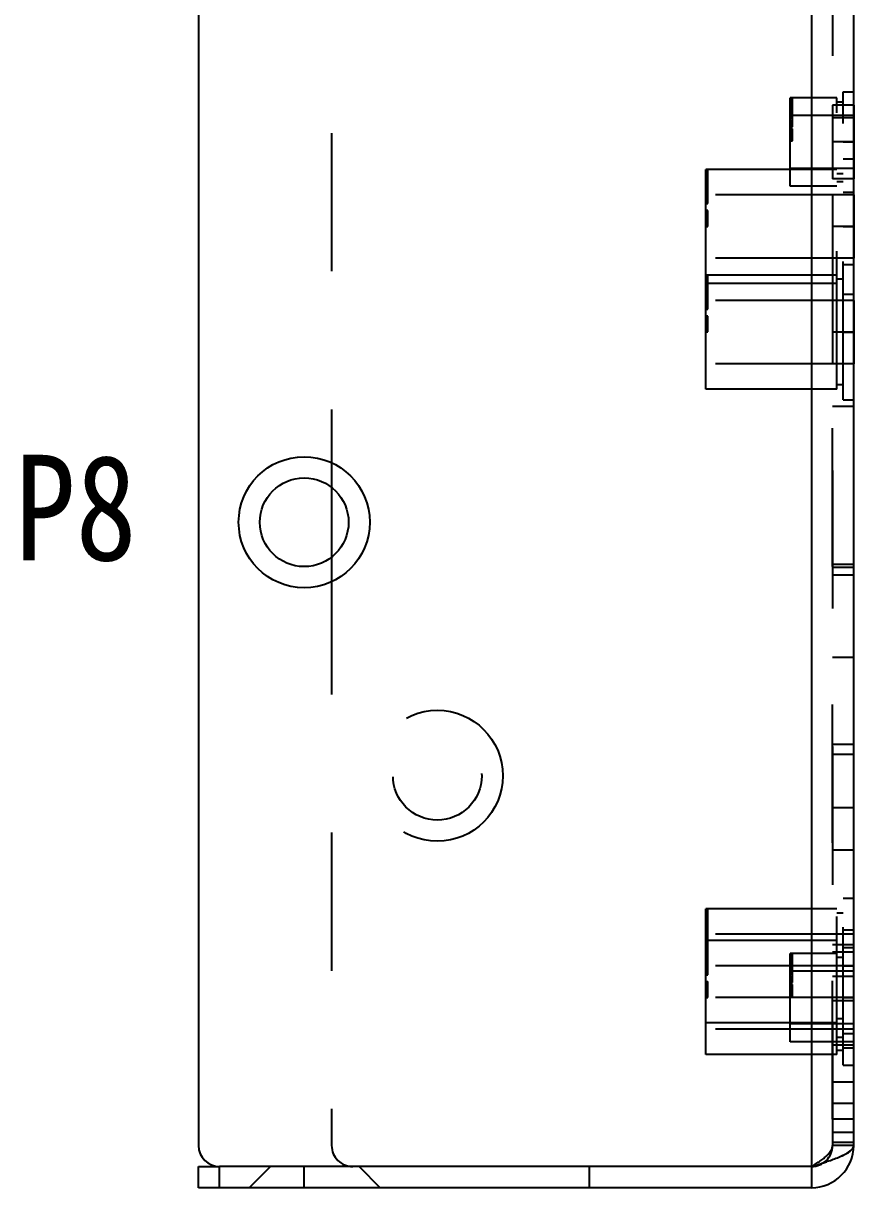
# Model space of a CAD drawing. Header units: millimetres. Extents: x 1262 to 3787, y 0 to 841.
# Drawn here: x 2669.6 to 2708.8, y 323.7 to 378.8 of the extents above; entities that cross this region are included whole.
import ezdxf

# ---------------------------------------------------------------- set-up
doc = ezdxf.new("R2010")
doc.units = ezdxf.units.MM
doc.header["$LTSCALE"] = 65.395
doc.linetypes.add('HIDDEN', pattern=[0.2, 0.1, -0.1])
doc.layers.get('0').update_dxf_attribs({"linetype": 'CONTINUOUS'})
doc.layers.add('02___PRT_ALL_AXES', color=7, linetype='CONTINUOUS')
doc.layers.add('DEFAULT_2', color=8, linetype='HIDDEN')
doc.styles.get("Standard").update_dxf_attribs({"font": 'txt', "width": 0.85})

msp = doc.modelspace()

# ---------------------------------------------------------------- linework, layer by layer
at = {"color": 3, "linetype": 'Continuous'}
for p, q in [((2706.84, 581.004), (2706.84, 324.704)), ((2677.84, 580.004), (2677.84, 325.704)), ((2708.84, 325.704), (2708.84, 580.004)), ((2706.84, 324.704), (2678.84, 324.704)), ((2706.84, 323.704), (2677.84, 323.704))]:
    msp.add_line(p, q, dxfattribs=at)
at = {"color": 7, "linetype": 'Continuous'}
for p, q in [((2684.14, 356.812), (2684.14, 353.595)), ((2677.84, 324.704), (2678.84, 324.704)), ((2677.84, 323.704), (2677.84, 324.704)), ((2678.84, 323.704), (2678.84, 324.704)), ((2706.84, 324.704), (2706.84, 323.704))]:
    msp.add_line(p, q, dxfattribs=at)
at = {"color": 3, "linetype": 'Continuous'}
msp.add_circle((2682.84, 355.204), 3.1, dxfattribs=at)
at = {"color": 7, "linetype": 'Continuous'}
msp.add_circle((2682.84, 355.204), 2.1, dxfattribs=at)
at = {"color": 3, "linetype": 'Continuous'}
for centre, radius, start, end in [((2678.84, 325.704), 1, 180, 270), ((2706.84, 325.704), 2, 270, 0)]:
    msp.add_arc(centre, radius, start, end, dxfattribs=at)
for points, knots in [([(2708.131, 325.15), (2708.313, 325.226), (2708.585, 325.337), (2708.84, 325.592), (2708.84, 325.704)], [0, 0, 0, 0, 0.639668, 1, 1, 1, 1]), ([(2707.408, 324.887), (2707.473, 324.909), (2707.716, 324.99), (2707.958, 325.078), (2708.131, 325.15)], [0, 0, 0, 0, 0.267533, 1, 1, 1, 1])]:
    msp.add_open_spline(points, degree=3, knots=knots, dxfattribs=at)
msp.add_open_spline([(2706.84, 324.704), (2707.03, 324.764), (2707.219, 324.824), (2707.408, 324.887)], degree=3, dxfattribs=at)
at = {"layer": '02___PRT_ALL_AXES', "color": 8, "linetype": 'HIDDEN'}
for p, q in [((2708.04, 375.294), (2705.84, 375.294)), ((2708.84, 374.954), (2707.84, 374.954)), ((2707.84, 374.954), (2707.84, 371.454)), ((2708.84, 374.954), (2708.84, 371.454)), ((2708.84, 374.454), (2705.84, 374.454)), ((2705.84, 371.114), (2705.84, 374.454)), ((2708.84, 373.204), (2707.84, 373.204)), ((2708.04, 371.904), (2701.84, 371.904)), ((2708.84, 371.954), (2705.84, 371.954)), ((2708.04, 371.114), (2705.84, 371.114)), ((2708.84, 371.454), (2707.84, 371.454)), ((2708.84, 370.704), (2701.84, 370.704)), ((2701.84, 366.504), (2701.84, 370.704)), ((2707.84, 370.702), (2707.84, 367.705)), ((2708.84, 370.702), (2708.84, 370.704)), ((2708.84, 370.702), (2708.84, 367.705)), ((2708.84, 369.204), (2707.84, 369.204)), ((2708.84, 367.704), (2701.84, 367.704)), ((2708.84, 367.704), (2708.84, 367.705)), ((2708.04, 366.904), (2701.84, 366.904)), ((2708.04, 366.504), (2701.84, 366.504)), ((2708.84, 365.704), (2701.84, 365.704)), ((2701.84, 361.504), (2701.84, 365.704)), ((2707.84, 365.702), (2707.84, 362.705)), ((2708.84, 365.702), (2708.84, 365.704)), ((2708.84, 365.702), (2708.84, 362.705)), ((2708.84, 364.204), (2707.84, 364.204)), ((2708.84, 362.704), (2701.84, 362.704)), ((2708.84, 362.704), (2708.84, 362.705)), ((2708.04, 361.504), (2701.84, 361.504)), ((2707.84, 360.704), (2708.84, 360.704)), ((2707.84, 326.954), (2707.84, 360.702)), ((2708.84, 326.954), (2708.84, 360.702)), ((2708.84, 353.204), (2707.84, 353.204)), ((2708.84, 352.704), (2707.84, 352.704)), ((2707.84, 344.704), (2708.84, 344.704)), ((2708.84, 344.204), (2707.84, 344.204)), ((2707.84, 341.704), (2708.84, 341.704)), ((2707.84, 339.704), (2708.84, 339.704)), ((2708.04, 336.904), (2701.84, 336.904)), ((2708.84, 335.704), (2701.84, 335.704)), ((2701.84, 330.004), (2701.84, 335.704)), ((2708.04, 335.404), (2701.84, 335.404)), ((2708.84, 335.204), (2707.84, 335.204)), ((2708.04, 334.794), (2705.84, 334.794)), ((2708.84, 334.854), (2707.84, 334.854)), ((2708.84, 334.204), (2701.84, 334.204)), ((2708.84, 333.954), (2705.84, 333.954)), ((2705.84, 330.614), (2705.84, 333.954)), ((2708.84, 333.704), (2707.84, 333.704)), ((2708.84, 332.704), (2701.84, 332.704)), ((2708.84, 332.554), (2707.84, 332.554)), ((2708.04, 331.504), (2701.84, 331.504)), ((2708.84, 331.454), (2705.84, 331.454)), ((2708.84, 331.204), (2701.84, 331.204)), ((2708.04, 330.614), (2705.84, 330.614)), ((2708.84, 330.454), (2707.84, 330.454)), ((2708.04, 330.004), (2701.84, 330.004)), ((2708.84, 328.704), (2707.84, 328.704)), ((2707.84, 327.704), (2708.84, 327.704)), ((2708.84, 326.954), (2707.84, 326.954))]:
    msp.add_line(p, q, dxfattribs=at)
at = {"layer": 'DEFAULT_2', "color": 8, "linetype": 'HIDDEN'}
for p, q in [((2707.84, 580.004), (2707.84, 325.704)), ((2684.14, 452.095), (2684.14, 356.812)), ((2708.34, 375.579), (2708.84, 375.579)), ((2708.34, 361.004), (2708.34, 375.579)), ((2705.84, 373.204), (2705.84, 375.294)), ((2705.94, 375.289), (2705.84, 375.289)), ((2705.94, 375.27), (2705.84, 375.27)), ((2705.94, 375.235), (2705.84, 375.235)), ((2705.84, 375.214), (2705.94, 375.214)), ((2705.84, 375.207), (2705.94, 375.207)), ((2705.84, 375.203), (2705.94, 375.203)), ((2705.84, 375.166), (2705.94, 375.166)), ((2705.84, 375.15), (2705.94, 375.15)), ((2705.94, 375.127), (2705.84, 375.127)), ((2705.84, 375.123), (2705.94, 375.123)), ((2705.84, 375.103), (2705.94, 375.103)), ((2705.84, 375.096), (2705.94, 375.096)), ((2705.84, 375.085), (2705.94, 375.085)), ((2705.84, 375.072), (2705.94, 375.072)), ((2705.84, 375.035), (2705.94, 375.035)), ((2705.84, 375.032), (2705.94, 375.032)), ((2705.84, 374.974), (2705.94, 374.974)), ((2705.84, 374.956), (2705.94, 374.956)), ((2705.84, 374.891), (2705.94, 374.891)), ((2705.94, 374.89), (2705.84, 374.89)), ((2705.84, 374.887), (2705.94, 374.887)), ((2705.84, 374.879), (2705.94, 374.879)), ((2705.84, 374.873), (2705.94, 374.873)), ((2705.84, 374.852), (2705.94, 374.852)), ((2705.94, 374.845), (2705.84, 374.845)), ((2705.94, 374.836), (2705.84, 374.836)), ((2705.84, 374.824), (2705.94, 374.824)), ((2705.84, 374.817), (2705.94, 374.817)), ((2705.84, 374.812), (2705.94, 374.812)), ((2705.94, 373.921), (2705.94, 375.289)), ((2708.04, 361.504), (2708.04, 375.294)), ((2708.34, 375.094), (2708.04, 375.094)), ((2705.84, 374.799), (2705.94, 374.799)), ((2705.84, 374.79), (2705.94, 374.79)), ((2705.94, 374.786), (2705.84, 374.786)), ((2705.84, 374.775), (2705.94, 374.775)), ((2705.84, 374.77), (2705.94, 374.77)), ((2705.84, 374.755), (2705.94, 374.755)), ((2705.84, 374.746), (2705.94, 374.746)), ((2705.84, 374.742), (2705.94, 374.742)), ((2705.84, 374.737), (2705.94, 374.737)), ((2705.84, 374.731), (2705.94, 374.731)), ((2705.84, 374.73), (2705.94, 374.73)), ((2705.84, 374.709), (2705.94, 374.709)), ((2705.94, 374.701), (2705.84, 374.701)), ((2705.84, 374.7), (2705.94, 374.7)), ((2705.84, 374.695), (2705.94, 374.695)), ((2705.84, 374.693), (2705.94, 374.693)), ((2705.84, 374.682), (2705.94, 374.682)), ((2705.84, 374.677), (2705.94, 374.677)), ((2705.84, 374.667), (2705.94, 374.667)), ((2705.84, 374.662), (2705.94, 374.662)), ((2705.84, 374.655), (2705.94, 374.655)), ((2705.84, 374.651), (2705.94, 374.651)), ((2705.84, 374.65), (2705.94, 374.65)), ((2705.84, 374.642), (2705.94, 374.642)), ((2705.84, 374.639), (2705.94, 374.639)), ((2705.84, 374.638), (2705.94, 374.638)), ((2705.84, 374.636), (2705.94, 374.636)), ((2705.84, 374.631), (2705.94, 374.631)), ((2705.84, 374.624), (2705.94, 374.624)), ((2705.84, 374.621), (2705.94, 374.621)), ((2705.94, 374.617), (2705.84, 374.617)), ((2705.84, 374.616), (2705.94, 374.616)), ((2705.84, 374.615), (2705.94, 374.615)), ((2705.84, 374.607), (2705.94, 374.607)), ((2705.84, 374.605), (2705.94, 374.605)), ((2705.84, 374.605), (2705.94, 374.605)), ((2705.84, 374.599), (2705.94, 374.599)), ((2705.84, 374.591), (2705.94, 374.591)), ((2705.84, 374.578), (2705.94, 374.578)), ((2705.84, 374.578), (2705.94, 374.578)), ((2705.84, 374.576), (2705.94, 374.576)), ((2705.84, 374.569), (2705.94, 374.569)), ((2705.84, 374.557), (2705.94, 374.557)), ((2705.84, 374.557), (2705.94, 374.557)), ((2705.84, 374.553), (2705.94, 374.553)), ((2705.84, 374.552), (2705.94, 374.552)), ((2705.84, 374.552), (2705.94, 374.552)), ((2705.84, 374.537), (2705.94, 374.537)), ((2705.84, 374.536), (2705.94, 374.536)), ((2705.84, 374.535), (2705.94, 374.535)), ((2705.84, 374.524), (2705.94, 374.524)), ((2705.84, 374.512), (2705.94, 374.512)), ((2705.84, 374.501), (2705.94, 374.501)), ((2705.84, 374.5), (2705.94, 374.5)), ((2705.84, 374.499), (2705.94, 374.499)), ((2705.84, 374.486), (2705.94, 374.486)), ((2705.84, 374.475), (2705.94, 374.475)), ((2705.84, 374.471), (2705.94, 374.471)), ((2705.84, 374.464), (2705.94, 374.464)), ((2705.94, 374.459), (2705.84, 374.459)), ((2705.84, 374.454), (2705.94, 374.454)), ((2705.84, 374.454), (2705.94, 374.454)), ((2705.84, 374.444), (2705.94, 374.444)), ((2705.84, 374.443), (2705.94, 374.443)), ((2705.84, 374.423), (2705.94, 374.423)), ((2705.84, 374.415), (2705.94, 374.415)), ((2705.84, 374.409), (2705.94, 374.409)), ((2705.84, 374.397), (2705.94, 374.397)), ((2705.94, 374.388), (2705.84, 374.388)), ((2705.84, 374.329), (2705.94, 374.329)), ((2708.84, 374.354), (2707.84, 374.354)), ((2705.84, 374.218), (2705.94, 374.218)), ((2705.84, 374.213), (2705.94, 374.213)), ((2705.84, 374.185), (2705.94, 374.185)), ((2705.84, 374.165), (2705.94, 374.165)), ((2705.84, 374.14), (2705.94, 374.14)), ((2705.84, 374.128), (2705.94, 374.128)), ((2705.84, 374.128), (2705.94, 374.128)), ((2705.84, 374.113), (2705.94, 374.113)), ((2705.84, 374.108), (2705.94, 374.108)), ((2705.84, 374.098), (2705.94, 374.098)), ((2705.84, 374.088), (2705.94, 374.088)), ((2705.84, 374.087), (2705.94, 374.087)), ((2705.84, 374.083), (2705.94, 374.083)), ((2705.84, 374.073), (2705.94, 374.073)), ((2705.84, 374.062), (2705.94, 374.062)), ((2705.84, 374.058), (2705.94, 374.058)), ((2705.84, 374.042), (2705.94, 374.042)), ((2705.84, 374.03), (2705.94, 374.03)), ((2705.84, 374.015), (2705.94, 374.015)), ((2705.84, 374.005), (2705.94, 374.005)), ((2705.84, 373.957), (2705.94, 373.957)), ((2705.84, 373.952), (2705.94, 373.952)), ((2705.84, 373.921), (2705.94, 373.921)), ((2705.84, 373.823), (2705.94, 373.823)), ((2705.84, 373.817), (2705.94, 373.817)), ((2705.84, 373.797), (2705.94, 373.797)), ((2705.84, 373.759), (2705.94, 373.759)), ((2705.84, 373.751), (2705.94, 373.751)), ((2705.84, 373.743), (2705.94, 373.743)), ((2705.84, 373.739), (2705.94, 373.739)), ((2705.84, 373.72), (2705.94, 373.72)), ((2705.84, 373.713), (2705.94, 373.713)), ((2705.84, 373.708), (2705.94, 373.708)), ((2705.94, 373.252), (2705.94, 373.823)), ((2705.84, 373.694), (2705.94, 373.694)), ((2705.84, 373.667), (2705.94, 373.667)), ((2705.94, 373.657), (2705.84, 373.657)), ((2705.84, 373.645), (2705.94, 373.645)), ((2705.84, 373.63), (2705.94, 373.63)), ((2705.84, 373.625), (2705.94, 373.625)), ((2705.84, 373.582), (2705.94, 373.582)), ((2705.84, 373.582), (2705.94, 373.582)), ((2705.84, 373.563), (2705.94, 373.563)), ((2705.84, 373.552), (2705.94, 373.552)), ((2705.84, 373.539), (2705.94, 373.539)), ((2705.84, 373.535), (2705.94, 373.535)), ((2705.84, 373.507), (2705.94, 373.507)), ((2705.84, 373.506), (2705.94, 373.506)), ((2705.84, 373.495), (2705.94, 373.495)), ((2705.84, 373.479), (2705.94, 373.479)), ((2705.84, 373.479), (2705.94, 373.479)), ((2705.84, 373.465), (2705.94, 373.465)), ((2705.84, 373.45), (2705.94, 373.45)), ((2705.84, 373.45), (2705.94, 373.45)), ((2705.84, 373.433), (2705.94, 373.433)), ((2705.84, 373.423), (2705.94, 373.423)), ((2705.84, 373.416), (2705.94, 373.416)), ((2705.84, 373.403), (2705.94, 373.403)), ((2705.84, 373.399), (2705.94, 373.399)), ((2705.84, 373.386), (2705.94, 373.386)), ((2705.84, 373.385), (2705.94, 373.385)), ((2705.84, 373.381), (2705.94, 373.381)), ((2705.84, 373.379), (2705.94, 373.379)), ((2705.84, 373.369), (2705.94, 373.369)), ((2705.84, 373.368), (2705.94, 373.368)), ((2705.84, 373.367), (2705.94, 373.367)), ((2705.84, 373.353), (2705.94, 373.353)), ((2705.84, 373.344), (2705.94, 373.344)), ((2705.84, 373.33), (2705.94, 373.33)), ((2705.84, 373.329), (2705.94, 373.329)), ((2705.84, 373.323), (2705.94, 373.323)), ((2705.84, 373.32), (2705.94, 373.32)), ((2705.84, 373.32), (2705.94, 373.32)), ((2705.84, 373.307), (2705.94, 373.307)), ((2705.84, 373.301), (2705.94, 373.301)), ((2705.84, 373.299), (2705.94, 373.299)), ((2705.84, 373.296), (2705.94, 373.296)), ((2705.84, 373.283), (2705.94, 373.283)), ((2705.84, 373.257), (2705.94, 373.257)), ((2705.84, 373.255), (2705.94, 373.255)), ((2705.84, 373.252), (2705.94, 373.252)), ((2708.34, 373.204), (2708.84, 373.204)), ((2708.34, 372.404), (2708.84, 372.404)), ((2701.84, 369.204), (2701.84, 371.904)), ((2701.94, 371.901), (2701.84, 371.901)), ((2701.94, 371.897), (2701.84, 371.897)), ((2701.94, 371.889), (2701.84, 371.889)), ((2701.94, 371.886), (2701.84, 371.886)), ((2701.94, 371.844), (2701.84, 371.844)), ((2701.94, 371.814), (2701.84, 371.814)), ((2701.84, 371.791), (2701.94, 371.791)), ((2701.84, 371.592), (2701.94, 371.592)), ((2701.84, 371.587), (2701.94, 371.587)), ((2701.84, 371.585), (2701.94, 371.585)), ((2701.94, 371.562), (2701.84, 371.562)), ((2701.84, 371.554), (2701.94, 371.554)), ((2701.84, 371.51), (2701.94, 371.51)), ((2701.94, 370.287), (2701.94, 371.901)), ((2708.34, 371.704), (2708.04, 371.704)), ((2701.84, 371.497), (2701.94, 371.497)), ((2701.84, 371.494), (2701.94, 371.494)), ((2701.84, 371.482), (2701.94, 371.482)), ((2701.94, 371.47), (2701.84, 371.47)), ((2701.84, 371.458), (2701.94, 371.458)), ((2701.84, 371.456), (2701.94, 371.456)), ((2701.84, 371.413), (2701.94, 371.413)), ((2701.84, 371.394), (2701.94, 371.394)), ((2701.84, 371.334), (2701.94, 371.334)), ((2701.84, 371.322), (2701.94, 371.322)), ((2701.84, 371.282), (2701.94, 371.282)), ((2701.84, 371.265), (2701.94, 371.265)), ((2701.84, 371.225), (2701.94, 371.225)), ((2701.84, 371.189), (2701.94, 371.189)), ((2701.84, 371.177), (2701.94, 371.177)), ((2701.84, 371.138), (2701.94, 371.138)), ((2701.84, 371.138), (2701.94, 371.138)), ((2701.84, 371.124), (2701.94, 371.124)), ((2701.84, 371.104), (2701.94, 371.104)), ((2701.84, 371.095), (2701.94, 371.095)), ((2701.84, 371.085), (2701.94, 371.085)), ((2701.84, 371.065), (2701.94, 371.065)), ((2701.84, 371.053), (2701.94, 371.053)), ((2701.84, 371.051), (2701.94, 371.051)), ((2701.84, 371.049), (2701.94, 371.049)), ((2701.84, 371.044), (2701.94, 371.044)), ((2701.84, 371.022), (2701.94, 371.022)), ((2701.84, 370.99), (2701.94, 370.99)), ((2701.84, 370.989), (2701.94, 370.989)), ((2701.84, 370.972), (2701.94, 370.972)), ((2701.84, 370.96), (2701.94, 370.96)), ((2701.84, 370.955), (2701.94, 370.955)), ((2708.34, 371.314), (2708.04, 371.314)), ((2701.84, 370.935), (2701.94, 370.935)), ((2701.84, 370.922), (2701.94, 370.922)), ((2701.84, 370.921), (2701.94, 370.921)), ((2701.84, 370.914), (2701.94, 370.914)), ((2701.84, 370.877), (2701.94, 370.877)), ((2701.84, 370.875), (2701.94, 370.875)), ((2701.84, 370.864), (2701.94, 370.864)), ((2701.84, 370.863), (2701.94, 370.863)), ((2701.84, 370.845), (2701.94, 370.845)), ((2701.84, 370.844), (2701.94, 370.844)), ((2701.84, 370.799), (2701.94, 370.799)), ((2701.84, 370.773), (2701.94, 370.773)), ((2701.84, 370.769), (2701.94, 370.769)), ((2701.84, 370.765), (2701.94, 370.765)), ((2701.84, 370.732), (2701.94, 370.732)), ((2701.84, 370.73), (2701.94, 370.73)), ((2701.84, 370.715), (2701.94, 370.715)), ((2701.84, 370.699), (2701.94, 370.699)), ((2701.84, 370.695), (2701.94, 370.695)), ((2701.84, 370.679), (2701.94, 370.679)), ((2701.84, 370.672), (2701.94, 370.672)), ((2701.84, 370.671), (2701.94, 370.671)), ((2701.84, 370.667), (2701.94, 370.667)), ((2701.84, 370.65), (2701.94, 370.65)), ((2701.84, 370.616), (2701.94, 370.616)), ((2701.84, 370.606), (2701.94, 370.606)), ((2701.84, 370.593), (2701.94, 370.593)), ((2701.84, 370.586), (2701.94, 370.586)), ((2701.84, 370.572), (2701.94, 370.572)), ((2701.84, 370.525), (2701.94, 370.525)), ((2701.84, 370.521), (2701.94, 370.521)), ((2701.84, 370.496), (2701.94, 370.496)), ((2701.84, 370.487), (2701.94, 370.487)), ((2701.84, 370.472), (2701.94, 370.472)), ((2701.84, 370.462), (2701.94, 370.462)), ((2701.84, 370.438), (2701.94, 370.438)), ((2701.84, 370.433), (2701.94, 370.433)), ((2708.34, 370.829), (2708.84, 370.829)), ((2701.84, 370.386), (2701.94, 370.386)), ((2701.84, 370.352), (2701.94, 370.352)), ((2701.84, 370.291), (2701.94, 370.291)), ((2701.84, 370.287), (2701.94, 370.287)), ((2701.84, 369.965), (2701.94, 369.965)), ((2701.94, 369.954), (2701.84, 369.954)), ((2701.84, 369.941), (2701.94, 369.941)), ((2701.94, 369.21), (2701.94, 369.965)), ((2701.94, 369.835), (2701.84, 369.835)), ((2701.84, 369.355), (2701.94, 369.355)), ((2701.84, 369.233), (2701.94, 369.233)), ((2701.84, 369.21), (2701.94, 369.21)), ((2708.34, 369.204), (2708.84, 369.204)), ((2708.34, 367.404), (2708.84, 367.404)), ((2701.84, 364.204), (2701.84, 366.904)), ((2701.94, 366.901), (2701.84, 366.901)), ((2701.94, 366.897), (2701.84, 366.897)), ((2701.94, 366.889), (2701.84, 366.889)), ((2701.94, 366.886), (2701.84, 366.886)), ((2701.94, 366.844), (2701.84, 366.844)), ((2701.94, 366.814), (2701.84, 366.814)), ((2701.84, 366.791), (2701.94, 366.791)), ((2701.84, 366.592), (2701.94, 366.592)), ((2701.84, 366.587), (2701.94, 366.587)), ((2701.84, 366.585), (2701.94, 366.585)), ((2701.94, 366.562), (2701.84, 366.562)), ((2701.84, 366.554), (2701.94, 366.554)), ((2701.94, 365.287), (2701.94, 366.901)), ((2708.34, 366.704), (2708.04, 366.704)), ((2701.84, 366.51), (2701.94, 366.51)), ((2701.84, 366.497), (2701.94, 366.497)), ((2701.84, 366.494), (2701.94, 366.494)), ((2701.84, 366.482), (2701.94, 366.482)), ((2701.94, 366.47), (2701.84, 366.47)), ((2701.84, 366.458), (2701.94, 366.458)), ((2701.84, 366.456), (2701.94, 366.456)), ((2701.84, 366.413), (2701.94, 366.413)), ((2701.84, 366.394), (2701.94, 366.394)), ((2701.84, 366.334), (2701.94, 366.334)), ((2701.84, 366.322), (2701.94, 366.322)), ((2701.84, 366.282), (2701.94, 366.282)), ((2701.84, 366.265), (2701.94, 366.265)), ((2701.84, 366.225), (2701.94, 366.225)), ((2701.84, 366.189), (2701.94, 366.189)), ((2701.84, 366.177), (2701.94, 366.177)), ((2701.84, 366.138), (2701.94, 366.138)), ((2701.84, 366.138), (2701.94, 366.138)), ((2701.84, 366.124), (2701.94, 366.124)), ((2701.84, 366.104), (2701.94, 366.104)), ((2701.84, 366.095), (2701.94, 366.095)), ((2701.84, 366.085), (2701.94, 366.085)), ((2701.84, 366.065), (2701.94, 366.065)), ((2701.84, 366.053), (2701.94, 366.053)), ((2701.84, 366.051), (2701.94, 366.051)), ((2701.84, 366.049), (2701.94, 366.049)), ((2701.84, 366.044), (2701.94, 366.044)), ((2701.84, 366.022), (2701.94, 366.022)), ((2701.84, 365.99), (2701.94, 365.99)), ((2708.34, 366.004), (2708.84, 366.004)), ((2701.84, 365.989), (2701.94, 365.989)), ((2701.84, 365.972), (2701.94, 365.972)), ((2701.84, 365.96), (2701.94, 365.96)), ((2701.84, 365.955), (2701.94, 365.955)), ((2701.84, 365.935), (2701.94, 365.935)), ((2701.84, 365.922), (2701.94, 365.922)), ((2701.84, 365.921), (2701.94, 365.921)), ((2701.84, 365.914), (2701.94, 365.914)), ((2701.84, 365.877), (2701.94, 365.877)), ((2701.84, 365.875), (2701.94, 365.875)), ((2701.84, 365.864), (2701.94, 365.864)), ((2701.84, 365.863), (2701.94, 365.863)), ((2701.84, 365.845), (2701.94, 365.845)), ((2701.84, 365.844), (2701.94, 365.844)), ((2701.84, 365.799), (2701.94, 365.799)), ((2701.84, 365.773), (2701.94, 365.773)), ((2701.84, 365.769), (2701.94, 365.769)), ((2701.84, 365.765), (2701.94, 365.765)), ((2701.84, 365.732), (2701.94, 365.732)), ((2701.84, 365.73), (2701.94, 365.73)), ((2701.84, 365.715), (2701.94, 365.715)), ((2701.84, 365.699), (2701.94, 365.699)), ((2701.84, 365.695), (2701.94, 365.695)), ((2701.84, 365.679), (2701.94, 365.679)), ((2701.84, 365.672), (2701.94, 365.672)), ((2701.84, 365.671), (2701.94, 365.671)), ((2701.84, 365.667), (2701.94, 365.667)), ((2701.84, 365.65), (2701.94, 365.65)), ((2701.84, 365.616), (2701.94, 365.616)), ((2701.84, 365.606), (2701.94, 365.606)), ((2701.84, 365.593), (2701.94, 365.593)), ((2701.84, 365.586), (2701.94, 365.586)), ((2701.84, 365.572), (2701.94, 365.572)), ((2701.84, 365.525), (2701.94, 365.525)), ((2701.84, 365.521), (2701.94, 365.521)), ((2701.84, 365.496), (2701.94, 365.496)), ((2701.84, 365.487), (2701.94, 365.487)), ((2701.84, 365.472), (2701.94, 365.472)), ((2701.84, 365.462), (2701.94, 365.462)), ((2701.84, 365.438), (2701.94, 365.438)), ((2701.84, 365.433), (2701.94, 365.433)), ((2701.84, 365.386), (2701.94, 365.386)), ((2701.84, 365.352), (2701.94, 365.352)), ((2701.84, 365.291), (2701.94, 365.291)), ((2701.84, 365.287), (2701.94, 365.287)), ((2701.84, 364.965), (2701.94, 364.965)), ((2701.94, 364.954), (2701.84, 364.954)), ((2701.84, 364.941), (2701.94, 364.941)), ((2701.94, 364.21), (2701.94, 364.965)), ((2701.94, 364.835), (2701.84, 364.835)), ((2701.84, 364.355), (2701.94, 364.355)), ((2701.84, 364.233), (2701.94, 364.233)), ((2701.84, 364.21), (2701.94, 364.21)), ((2708.34, 364.204), (2708.84, 364.204)), ((2708.34, 361.704), (2708.04, 361.704)), ((2708.34, 361.004), (2708.84, 361.004)), ((2684.14, 353.595), (2684.14, 325.704)), ((2708.84, 353.054), (2707.84, 353.054)), ((2708.84, 348.804), (2707.84, 348.804)), ((2708.34, 337.404), (2708.84, 337.404)), ((2708.34, 329.504), (2708.34, 337.404)), ((2701.84, 332.704), (2701.84, 336.904)), ((2701.94, 336.901), (2701.84, 336.901)), ((2701.94, 336.897), (2701.84, 336.897)), ((2701.94, 336.889), (2701.84, 336.889)), ((2701.94, 336.886), (2701.84, 336.886)), ((2701.94, 336.844), (2701.84, 336.844)), ((2701.94, 336.814), (2701.84, 336.814)), ((2701.84, 336.791), (2701.94, 336.791)), ((2701.94, 333.787), (2701.94, 336.901)), ((2708.04, 330.004), (2708.04, 336.904)), ((2701.84, 336.592), (2701.94, 336.592)), ((2701.84, 336.587), (2701.94, 336.587)), ((2701.84, 336.585), (2701.94, 336.585)), ((2701.94, 336.562), (2701.84, 336.562)), ((2701.84, 336.554), (2701.94, 336.554)), ((2701.84, 336.51), (2701.94, 336.51)), ((2701.84, 336.497), (2701.94, 336.497)), ((2701.84, 336.494), (2701.94, 336.494)), ((2701.84, 336.482), (2701.94, 336.482)), ((2701.94, 336.47), (2701.84, 336.47)), ((2701.84, 336.458), (2701.94, 336.458)), ((2701.84, 336.456), (2701.94, 336.456)), ((2701.84, 336.413), (2701.94, 336.413)), ((2701.84, 336.394), (2701.94, 336.394)), ((2701.84, 336.334), (2701.94, 336.334)), ((2701.84, 336.322), (2701.94, 336.322)), ((2701.84, 336.282), (2701.94, 336.282)), ((2701.84, 336.265), (2701.94, 336.265)), ((2708.34, 336.704), (2708.04, 336.704)), ((2701.84, 336.225), (2701.94, 336.225)), ((2701.84, 336.189), (2701.94, 336.189)), ((2701.84, 336.177), (2701.94, 336.177)), ((2701.84, 336.138), (2701.94, 336.138)), ((2701.84, 336.138), (2701.94, 336.138)), ((2701.84, 336.124), (2701.94, 336.124)), ((2701.84, 336.104), (2701.94, 336.104)), ((2701.84, 336.095), (2701.94, 336.095)), ((2701.84, 336.085), (2701.94, 336.085)), ((2701.84, 336.065), (2701.94, 336.065)), ((2701.84, 336.053), (2701.94, 336.053)), ((2701.84, 336.051), (2701.94, 336.051)), ((2701.84, 336.049), (2701.94, 336.049)), ((2701.84, 336.044), (2701.94, 336.044)), ((2701.84, 336.022), (2701.94, 336.022)), ((2701.84, 335.99), (2701.94, 335.99)), ((2701.84, 335.989), (2701.94, 335.989)), ((2701.84, 335.972), (2701.94, 335.972)), ((2701.84, 335.96), (2701.94, 335.96)), ((2701.84, 335.955), (2701.94, 335.955)), ((2701.84, 335.935), (2701.94, 335.935)), ((2701.84, 335.922), (2701.94, 335.922)), ((2701.84, 335.921), (2701.94, 335.921)), ((2701.84, 335.914), (2701.94, 335.914)), ((2701.84, 335.877), (2701.94, 335.877)), ((2701.84, 335.875), (2701.94, 335.875)), ((2701.84, 335.864), (2701.94, 335.864)), ((2701.84, 335.863), (2701.94, 335.863)), ((2701.84, 335.845), (2701.94, 335.845)), ((2701.84, 335.844), (2701.94, 335.844)), ((2701.84, 335.799), (2701.94, 335.799)), ((2701.84, 335.773), (2701.94, 335.773)), ((2701.84, 335.769), (2701.94, 335.769)), ((2701.84, 335.765), (2701.94, 335.765)), ((2701.84, 335.732), (2701.94, 335.732)), ((2701.84, 335.73), (2701.94, 335.73)), ((2701.84, 335.715), (2701.94, 335.715)), ((2701.84, 335.699), (2701.94, 335.699)), ((2701.84, 335.695), (2701.94, 335.695)), ((2701.84, 335.679), (2701.94, 335.679)), ((2708.34, 335.904), (2708.84, 335.904)), ((2701.84, 335.672), (2701.94, 335.672)), ((2701.84, 335.671), (2701.94, 335.671)), ((2701.84, 335.667), (2701.94, 335.667)), ((2701.84, 335.65), (2701.94, 335.65)), ((2701.84, 335.616), (2701.94, 335.616)), ((2701.84, 335.606), (2701.94, 335.606)), ((2701.84, 335.593), (2701.94, 335.593)), ((2701.84, 335.586), (2701.94, 335.586)), ((2701.84, 335.572), (2701.94, 335.572)), ((2701.84, 335.525), (2701.94, 335.525)), ((2701.84, 335.521), (2701.94, 335.521)), ((2701.84, 335.496), (2701.94, 335.496)), ((2701.84, 335.487), (2701.94, 335.487)), ((2701.84, 335.472), (2701.94, 335.472)), ((2701.84, 335.462), (2701.94, 335.462)), ((2701.84, 335.438), (2701.94, 335.438)), ((2701.84, 335.433), (2701.94, 335.433)), ((2701.94, 335.401), (2701.84, 335.401)), ((2701.94, 335.397), (2701.84, 335.397)), ((2701.94, 335.389), (2701.84, 335.389)), ((2701.94, 335.386), (2701.84, 335.386)), ((2701.84, 335.386), (2701.94, 335.386)), ((2701.84, 335.352), (2701.94, 335.352)), ((2701.94, 335.344), (2701.84, 335.344)), ((2701.94, 335.314), (2701.84, 335.314)), ((2701.84, 335.291), (2701.94, 335.291)), ((2701.84, 335.291), (2701.94, 335.291)), ((2701.84, 335.287), (2701.94, 335.287)), ((2708.34, 335.204), (2708.04, 335.204)), ((2701.84, 335.092), (2701.94, 335.092)), ((2701.84, 335.087), (2701.94, 335.087)), ((2701.84, 335.085), (2701.94, 335.085)), ((2701.94, 335.062), (2701.84, 335.062)), ((2701.84, 335.054), (2701.94, 335.054)), ((2701.84, 335.01), (2701.94, 335.01)), ((2701.84, 334.997), (2701.94, 334.997)), ((2701.84, 334.994), (2701.94, 334.994)), ((2701.84, 334.982), (2701.94, 334.982)), ((2701.94, 334.97), (2701.84, 334.97)), ((2701.84, 334.965), (2701.94, 334.965)), ((2701.84, 334.958), (2701.94, 334.958)), ((2701.84, 334.956), (2701.94, 334.956)), ((2701.94, 334.954), (2701.84, 334.954)), ((2701.84, 334.941), (2701.94, 334.941)), ((2701.84, 334.913), (2701.94, 334.913)), ((2701.84, 334.894), (2701.94, 334.894)), ((2701.94, 334.835), (2701.84, 334.835)), ((2701.84, 334.834), (2701.94, 334.834)), ((2701.84, 334.822), (2701.94, 334.822)), ((2701.84, 334.782), (2701.94, 334.782)), ((2701.84, 334.765), (2701.94, 334.765)), ((2701.84, 334.725), (2701.94, 334.725)), ((2701.84, 334.689), (2701.94, 334.689)), ((2701.84, 334.677), (2701.94, 334.677)), ((2701.84, 334.638), (2701.94, 334.638)), ((2701.84, 334.638), (2701.94, 334.638)), ((2701.84, 334.624), (2701.94, 334.624)), ((2701.84, 334.604), (2701.94, 334.604)), ((2701.84, 334.595), (2701.94, 334.595)), ((2701.84, 334.585), (2701.94, 334.585)), ((2705.84, 332.704), (2705.84, 334.794)), ((2705.94, 334.789), (2705.84, 334.789)), ((2705.94, 334.77), (2705.84, 334.77)), ((2705.94, 334.735), (2705.84, 334.735)), ((2705.84, 334.714), (2705.94, 334.714)), ((2705.84, 334.707), (2705.94, 334.707)), ((2705.84, 334.703), (2705.94, 334.703)), ((2705.84, 334.666), (2705.94, 334.666)), ((2705.84, 334.65), (2705.94, 334.65)), ((2705.94, 334.627), (2705.84, 334.627)), ((2705.84, 334.623), (2705.94, 334.623)), ((2705.84, 334.603), (2705.94, 334.603)), ((2705.84, 334.596), (2705.94, 334.596)), ((2705.84, 334.585), (2705.94, 334.585)), ((2705.84, 334.572), (2705.94, 334.572)), ((2705.94, 333.421), (2705.94, 334.789)), ((2708.34, 334.594), (2708.04, 334.594)), ((2708.34, 335.079), (2708.84, 335.079)), ((2701.84, 334.565), (2701.94, 334.565)), ((2701.84, 334.553), (2701.94, 334.553)), ((2701.84, 334.551), (2701.94, 334.551)), ((2701.84, 334.549), (2701.94, 334.549)), ((2701.84, 334.544), (2701.94, 334.544)), ((2701.84, 334.522), (2701.94, 334.522)), ((2701.84, 334.49), (2701.94, 334.49)), ((2701.84, 334.489), (2701.94, 334.489)), ((2701.84, 334.472), (2701.94, 334.472)), ((2701.84, 334.46), (2701.94, 334.46)), ((2701.84, 334.455), (2701.94, 334.455)), ((2701.84, 334.435), (2701.94, 334.435)), ((2701.84, 334.422), (2701.94, 334.422)), ((2701.84, 334.421), (2701.94, 334.421)), ((2701.84, 334.414), (2701.94, 334.414)), ((2701.84, 334.377), (2701.94, 334.377)), ((2701.84, 334.375), (2701.94, 334.375)), ((2701.84, 334.364), (2701.94, 334.364)), ((2701.84, 334.363), (2701.94, 334.363)), ((2701.84, 334.355), (2701.94, 334.355)), ((2701.84, 334.345), (2701.94, 334.345)), ((2701.84, 334.344), (2701.94, 334.344)), ((2701.84, 334.299), (2701.94, 334.299)), ((2701.84, 334.273), (2701.94, 334.273)), ((2701.84, 334.269), (2701.94, 334.269)), ((2701.84, 334.265), (2701.94, 334.265)), ((2701.84, 334.233), (2701.94, 334.233)), ((2701.84, 334.232), (2701.94, 334.232)), ((2701.84, 334.23), (2701.94, 334.23)), ((2701.84, 334.215), (2701.94, 334.215)), ((2701.84, 334.21), (2701.94, 334.21)), ((2701.84, 334.199), (2701.94, 334.199)), ((2701.84, 334.195), (2701.94, 334.195)), ((2701.84, 334.179), (2701.94, 334.179)), ((2701.84, 334.172), (2701.94, 334.172)), ((2701.84, 334.171), (2701.94, 334.171)), ((2701.84, 334.167), (2701.94, 334.167)), ((2701.84, 334.15), (2701.94, 334.15)), ((2701.84, 334.116), (2701.94, 334.116)), ((2701.84, 334.106), (2701.94, 334.106)), ((2701.84, 334.093), (2701.94, 334.093)), ((2701.84, 334.086), (2701.94, 334.086)), ((2701.84, 334.072), (2701.94, 334.072)), ((2701.84, 334.025), (2701.94, 334.025)), ((2701.84, 334.021), (2701.94, 334.021)), ((2705.84, 334.535), (2705.94, 334.535)), ((2705.84, 334.532), (2705.94, 334.532)), ((2705.84, 334.474), (2705.94, 334.474)), ((2705.84, 334.456), (2705.94, 334.456)), ((2705.84, 334.391), (2705.94, 334.391)), ((2705.94, 334.39), (2705.84, 334.39)), ((2705.84, 334.387), (2705.94, 334.387)), ((2705.84, 334.379), (2705.94, 334.379)), ((2705.84, 334.373), (2705.94, 334.373)), ((2705.84, 334.352), (2705.94, 334.352)), ((2705.94, 334.345), (2705.84, 334.345)), ((2705.94, 334.336), (2705.84, 334.336)), ((2705.84, 334.324), (2705.94, 334.324)), ((2705.84, 334.317), (2705.94, 334.317)), ((2705.84, 334.312), (2705.94, 334.312)), ((2705.84, 334.299), (2705.94, 334.299)), ((2705.84, 334.29), (2705.94, 334.29)), ((2705.94, 334.286), (2705.84, 334.286)), ((2705.84, 334.275), (2705.94, 334.275)), ((2705.84, 334.27), (2705.94, 334.27)), ((2705.84, 334.255), (2705.94, 334.255)), ((2705.84, 334.246), (2705.94, 334.246)), ((2705.84, 334.242), (2705.94, 334.242)), ((2705.84, 334.237), (2705.94, 334.237)), ((2705.84, 334.231), (2705.94, 334.231)), ((2705.84, 334.23), (2705.94, 334.23)), ((2705.84, 334.209), (2705.94, 334.209)), ((2705.94, 334.201), (2705.84, 334.201)), ((2705.84, 334.2), (2705.94, 334.2)), ((2705.84, 334.195), (2705.94, 334.195)), ((2705.84, 334.193), (2705.94, 334.193)), ((2705.84, 334.182), (2705.94, 334.182)), ((2705.84, 334.177), (2705.94, 334.177)), ((2705.84, 334.167), (2705.94, 334.167)), ((2705.84, 334.162), (2705.94, 334.162)), ((2705.84, 334.155), (2705.94, 334.155)), ((2705.84, 334.151), (2705.94, 334.151)), ((2705.84, 334.15), (2705.94, 334.15)), ((2705.84, 334.142), (2705.94, 334.142)), ((2705.84, 334.139), (2705.94, 334.139)), ((2705.84, 334.138), (2705.94, 334.138)), ((2705.84, 334.136), (2705.94, 334.136)), ((2705.84, 334.131), (2705.94, 334.131)), ((2705.84, 334.124), (2705.94, 334.124)), ((2705.84, 334.121), (2705.94, 334.121)), ((2705.94, 334.117), (2705.84, 334.117)), ((2705.84, 334.116), (2705.94, 334.116)), ((2705.84, 334.115), (2705.94, 334.115)), ((2705.84, 334.107), (2705.94, 334.107)), ((2705.84, 334.105), (2705.94, 334.105)), ((2705.84, 334.105), (2705.94, 334.105)), ((2705.84, 334.099), (2705.94, 334.099)), ((2705.84, 334.091), (2705.94, 334.091)), ((2705.84, 334.078), (2705.94, 334.078)), ((2705.84, 334.078), (2705.94, 334.078)), ((2705.84, 334.076), (2705.94, 334.076)), ((2705.84, 334.069), (2705.94, 334.069)), ((2705.84, 334.057), (2705.94, 334.057)), ((2705.84, 334.057), (2705.94, 334.057)), ((2705.84, 334.053), (2705.94, 334.053)), ((2705.84, 334.052), (2705.94, 334.052)), ((2705.84, 334.052), (2705.94, 334.052)), ((2705.84, 334.037), (2705.94, 334.037)), ((2705.84, 334.036), (2705.94, 334.036)), ((2705.84, 334.035), (2705.94, 334.035)), ((2705.84, 334.024), (2705.94, 334.024)), ((2708.34, 334.204), (2708.84, 334.204)), ((2701.84, 333.996), (2701.94, 333.996)), ((2701.84, 333.987), (2701.94, 333.987)), ((2701.84, 333.972), (2701.94, 333.972)), ((2701.84, 333.962), (2701.94, 333.962)), ((2701.84, 333.938), (2701.94, 333.938)), ((2701.84, 333.933), (2701.94, 333.933)), ((2701.84, 333.886), (2701.94, 333.886)), ((2701.84, 333.852), (2701.94, 333.852)), ((2701.84, 333.791), (2701.94, 333.791)), ((2701.84, 333.787), (2701.94, 333.787)), ((2705.84, 334.012), (2705.94, 334.012)), ((2705.84, 334.001), (2705.94, 334.001)), ((2705.84, 334), (2705.94, 334)), ((2705.84, 333.999), (2705.94, 333.999)), ((2705.84, 333.986), (2705.94, 333.986)), ((2705.84, 333.975), (2705.94, 333.975)), ((2705.84, 333.971), (2705.94, 333.971)), ((2705.84, 333.964), (2705.94, 333.964)), ((2705.94, 333.959), (2705.84, 333.959)), ((2705.84, 333.954), (2705.94, 333.954)), ((2705.84, 333.954), (2705.94, 333.954)), ((2705.84, 333.944), (2705.94, 333.944)), ((2705.84, 333.943), (2705.94, 333.943)), ((2705.84, 333.923), (2705.94, 333.923)), ((2705.84, 333.915), (2705.94, 333.915)), ((2705.84, 333.909), (2705.94, 333.909)), ((2705.84, 333.897), (2705.94, 333.897)), ((2705.94, 333.888), (2705.84, 333.888)), ((2705.84, 333.829), (2705.94, 333.829)), ((2705.84, 333.718), (2705.94, 333.718)), ((2705.84, 333.713), (2705.94, 333.713)), ((2705.84, 333.685), (2705.94, 333.685)), ((2705.84, 333.665), (2705.94, 333.665)), ((2705.84, 333.64), (2705.94, 333.64)), ((2705.84, 333.628), (2705.94, 333.628)), ((2705.84, 333.628), (2705.94, 333.628)), ((2705.84, 333.613), (2705.94, 333.613)), ((2705.84, 333.608), (2705.94, 333.608)), ((2705.84, 333.598), (2705.94, 333.598)), ((2705.84, 333.588), (2705.94, 333.588)), ((2705.84, 333.587), (2705.94, 333.587)), ((2705.84, 333.583), (2705.94, 333.583)), ((2705.84, 333.573), (2705.94, 333.573)), ((2705.84, 333.562), (2705.94, 333.562)), ((2705.84, 333.558), (2705.94, 333.558)), ((2705.84, 333.542), (2705.94, 333.542)), ((2705.84, 333.53), (2705.94, 333.53)), ((2705.84, 333.515), (2705.94, 333.515)), ((2705.84, 333.505), (2705.94, 333.505)), ((2701.84, 333.465), (2701.94, 333.465)), ((2701.94, 333.454), (2701.84, 333.454)), ((2701.84, 333.441), (2701.94, 333.441)), ((2701.94, 333.335), (2701.84, 333.335)), ((2701.94, 332.71), (2701.94, 333.465)), ((2705.84, 333.457), (2705.94, 333.457)), ((2705.84, 333.452), (2705.94, 333.452)), ((2705.84, 333.421), (2705.94, 333.421)), ((2705.84, 333.323), (2705.94, 333.323)), ((2705.84, 333.317), (2705.94, 333.317)), ((2705.84, 333.297), (2705.94, 333.297)), ((2705.84, 333.259), (2705.94, 333.259)), ((2705.84, 333.251), (2705.94, 333.251)), ((2705.84, 333.243), (2705.94, 333.243)), ((2705.84, 333.239), (2705.94, 333.239)), ((2705.84, 333.22), (2705.94, 333.22)), ((2705.84, 333.213), (2705.94, 333.213)), ((2705.84, 333.208), (2705.94, 333.208)), ((2705.84, 333.194), (2705.94, 333.194)), ((2705.84, 333.167), (2705.94, 333.167)), ((2705.94, 333.157), (2705.84, 333.157)), ((2705.84, 333.145), (2705.94, 333.145)), ((2705.84, 333.13), (2705.94, 333.13)), ((2705.84, 333.125), (2705.94, 333.125)), ((2705.84, 333.082), (2705.94, 333.082)), ((2705.84, 333.082), (2705.94, 333.082)), ((2705.84, 333.063), (2705.94, 333.063)), ((2705.84, 333.052), (2705.94, 333.052)), ((2705.84, 333.039), (2705.94, 333.039)), ((2705.84, 333.035), (2705.94, 333.035)), ((2705.84, 333.007), (2705.94, 333.007)), ((2705.84, 333.006), (2705.94, 333.006)), ((2705.84, 332.995), (2705.94, 332.995)), ((2705.84, 332.979), (2705.94, 332.979)), ((2705.84, 332.979), (2705.94, 332.979)), ((2705.84, 332.965), (2705.94, 332.965)), ((2705.84, 332.95), (2705.94, 332.95)), ((2705.84, 332.95), (2705.94, 332.95)), ((2705.84, 332.933), (2705.94, 332.933)), ((2705.84, 332.923), (2705.94, 332.923)), ((2705.94, 332.752), (2705.94, 333.323)), ((2701.84, 332.855), (2701.94, 332.855)), ((2701.84, 332.733), (2701.94, 332.733)), ((2701.84, 332.71), (2701.94, 332.71)), ((2705.84, 332.916), (2705.94, 332.916)), ((2705.84, 332.903), (2705.94, 332.903)), ((2705.84, 332.899), (2705.94, 332.899)), ((2705.84, 332.886), (2705.94, 332.886)), ((2705.84, 332.885), (2705.94, 332.885)), ((2705.84, 332.881), (2705.94, 332.881)), ((2705.84, 332.879), (2705.94, 332.879)), ((2705.84, 332.869), (2705.94, 332.869)), ((2705.84, 332.868), (2705.94, 332.868)), ((2705.84, 332.867), (2705.94, 332.867)), ((2705.84, 332.853), (2705.94, 332.853)), ((2705.84, 332.844), (2705.94, 332.844)), ((2705.84, 332.83), (2705.94, 332.83)), ((2705.84, 332.829), (2705.94, 332.829)), ((2705.84, 332.823), (2705.94, 332.823)), ((2705.84, 332.82), (2705.94, 332.82)), ((2705.84, 332.82), (2705.94, 332.82)), ((2705.84, 332.807), (2705.94, 332.807)), ((2705.84, 332.801), (2705.94, 332.801)), ((2705.84, 332.799), (2705.94, 332.799)), ((2705.84, 332.796), (2705.94, 332.796)), ((2705.84, 332.783), (2705.94, 332.783)), ((2705.84, 332.757), (2705.94, 332.757)), ((2705.84, 332.755), (2705.94, 332.755)), ((2705.84, 332.752), (2705.94, 332.752)), ((2708.34, 332.704), (2708.84, 332.704)), ((2708.34, 331.704), (2708.04, 331.704)), ((2708.34, 330.814), (2708.04, 330.814)), ((2708.34, 331.004), (2708.84, 331.004)), ((2708.84, 330.604), (2707.84, 330.604)), ((2708.34, 330.204), (2708.04, 330.204)), ((2708.34, 330.329), (2708.84, 330.329)), ((2708.34, 329.504), (2708.84, 329.504)), ((2707.84, 326.325), (2708.84, 326.325)), ((2707.84, 325.864), (2708.84, 325.864)), ((2708.84, 325.704), (2707.84, 325.704)), ((2681.24, 324.704), (2680.24, 323.704)), ((2682.84, 323.704), (2682.84, 324.704)), ((2685.44, 324.704), (2686.44, 323.704)), ((2696.34, 323.704), (2696.34, 324.704)), ((2707.395, 324.883), (2707.408, 324.887))]:
    msp.add_line(p, q, dxfattribs=at)
for radius in [3.1, 2.1]:
    msp.add_circle((2689.14, 343.204), radius, dxfattribs=at)
for centre, radius, start, end in [((2685.14, 325.704), 1, 180, 270), ((2706.84, 325.704), 1, 270, 0), ((2706.142, 329.922), 5.17, 292.634, 293.4254)]:
    msp.add_arc(centre, radius, start, end, dxfattribs=at)
for points, knots in [([(2706.84, 324.704), (2707.084, 324.859), (2707.483, 325.09), (2707.84, 325.51), (2707.84, 325.704)], [0, 0, 0, 0, 0.599051, 1, 1, 1, 1]), ([(2708.197, 325.178), (2708.363, 325.25), (2708.615, 325.357), (2708.84, 325.6), (2708.84, 325.704)], [0, 0, 0, 0, 0.635285, 1, 1, 1, 1])]:
    msp.add_open_spline(points, degree=3, knots=knots, dxfattribs=at)

# ---------------------------------------------------------------- texts
at = {"color": 2, "linetype": 'Continuous', "insert": (2669.134, 358.398), "char_height": 5, "width": 8.5, "attachment_point": 1, "line_spacing_factor": 0.9}
msp.add_mtext('P8', dxfattribs=at)

doc.saveas('drawing.dxf')
